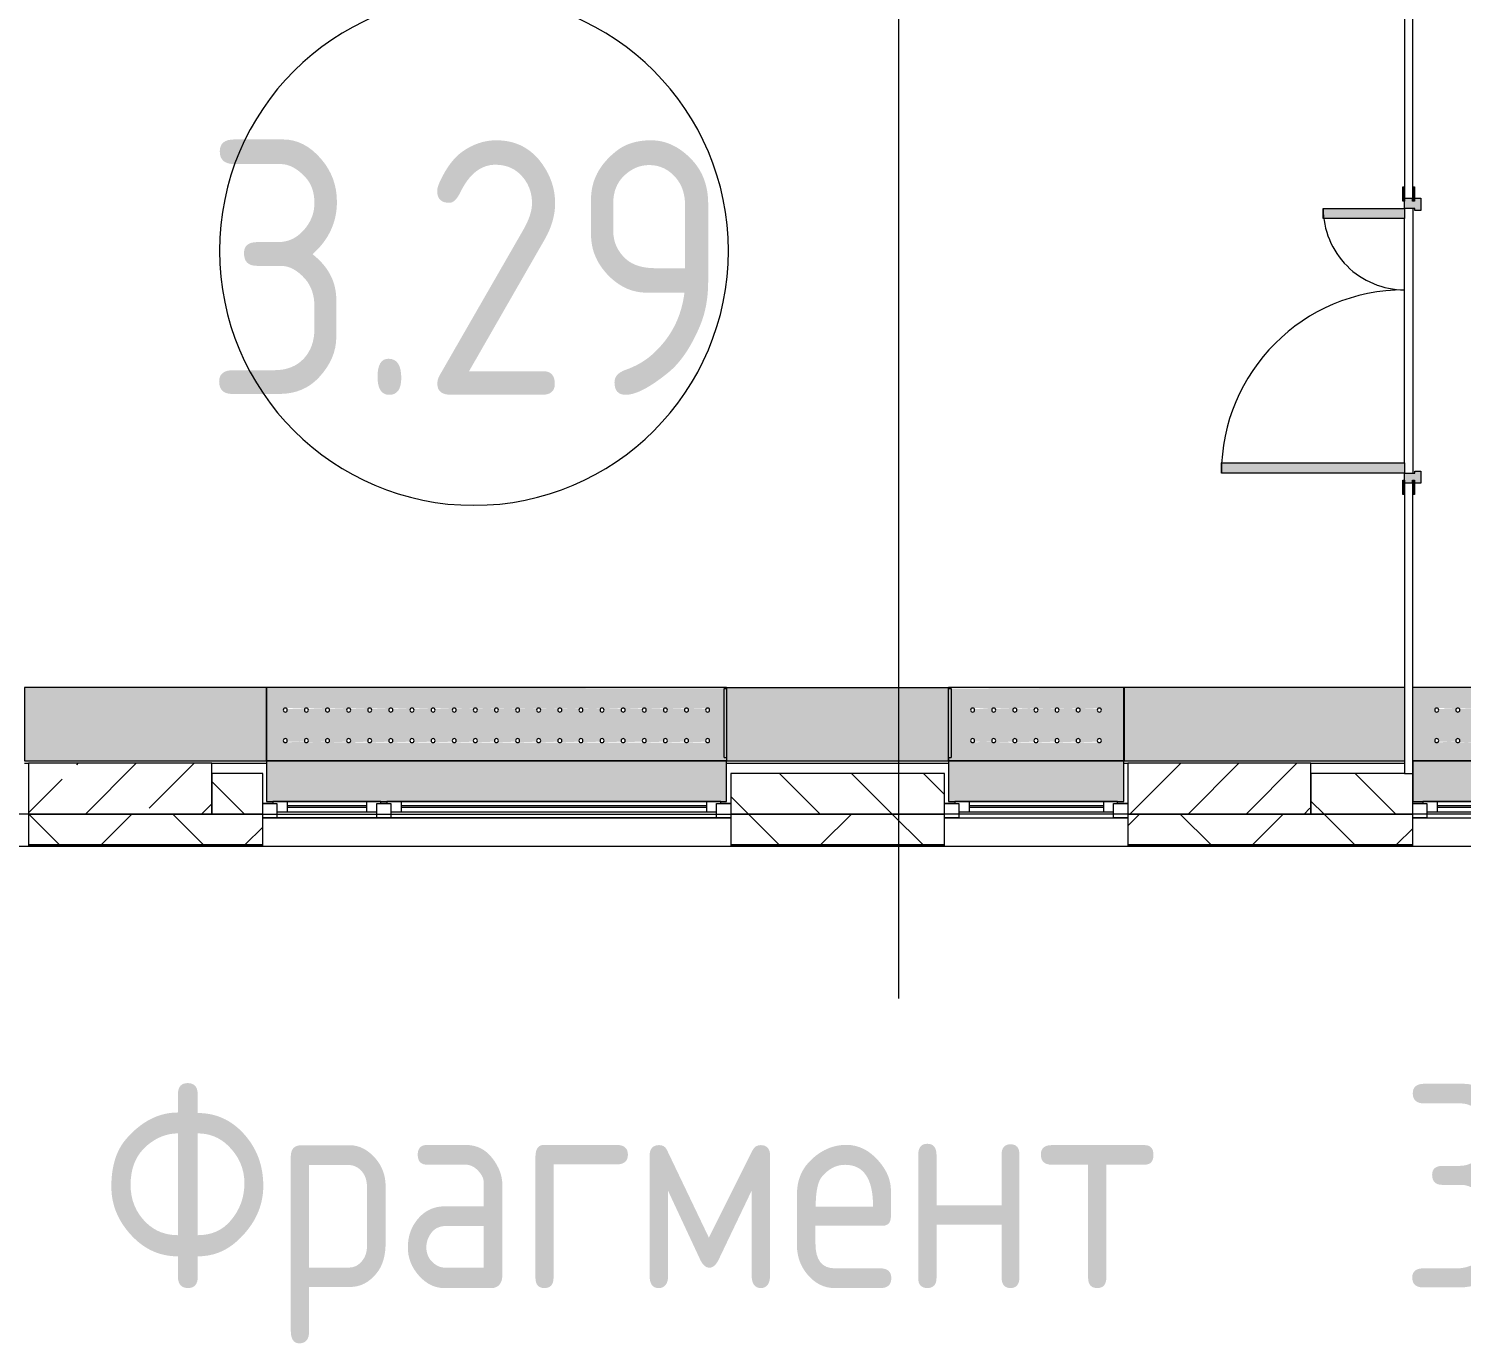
# Model space of a CAD drawing. Header units: millimetres. Extents: x 63482 to 319368, y -8553 to 29000.
# Drawn here: x 247319 to 254357, y -2699 to 3758 of the extents above; entities that cross this region are included whole.
import ezdxf

# ---------------------------------------------------------------- set-up
doc = ezdxf.new("R2010")
doc.units = ezdxf.units.MM
for name, color, linetype, lineweight in [('A-AREA-IDEN', 7, 'Continuous', 9), ('A-GLAZ-2', 7, 'Continuous', 5), ('A-WALL', 7, 'Continuous', 9), ('A-WALL-4', 7, 'Continuous', 5), ('I-WALL-2', 7, 'Continuous', 5), ('S-COLS', 7, 'Continuous', 5), ('Знаки', 7, 'Continuous', 5)]:
    doc.layers.add(name, color=color, linetype=linetype, lineweight=lineweight)
for name, color, linetype, lineweight, true_color in [('A-DOOR-3', 7, 'Continuous', 5, 0xaaaaaa), ('A-DOOR-4', 7, 'Continuous', 5, 0xe2e2e2), ('A-DOOR-FRAM-2', 7, 'Continuous', 5, 0xe2e2e2), ('A-DOOR-FRAM-3', 7, 'Continuous', 5, 0xaaaaaa), ('G-ANNO-TEXT-1', 7, 'Continuous', 9, 0x3c3c3c), ('I-WALL-3', 7, 'Continuous', 5, 0x2b586c), ('Знаки-2', 7, 'Continuous', 5, 0xd7cfbf)]:
    doc.layers.add(name, color=color, linetype=linetype, lineweight=lineweight, true_color=true_color)
doc.styles.add('GOST Common_3', font='GOST_Common.ttf', dxfattribs={"width": 0.9, "height": 1250})
doc.styles.add('GOST Common_4', font='GOST_Common.ttf', dxfattribs={"width": 0.9, "height": 1000})
pattern_1 = [(45, (134788.6, 0), (-285.1231, 285.1231), []), (45, (135073.7, 0), (-285.1231, 285.1231), [504.031, -100.806, 16.764, -84.042])]

# ---------------------------------------------------------------- blocks, each defined once
blk = doc.blocks.new('120_Окно_СКБ_2Ст_Фрамуга сверху - 120_Окно_СКБ_2Ст_2300х2500_h_ ДОО-19727959-Общий план 3 этажа с размещением фрагментов 3_1-3_8')
at = {"layer": 'A-GLAZ-2'}
for p, q in [((-1150, -127), (-1150, -57)), ((-1150, -57), (-1080, -57)), ((1150, -57), (-1150, -57)), ((-1080, -57), (-1080, -127)), ((-1080, -57), (1080, -57)), ((520, -127), (520, -57)), ((520, -57), (590, -57)), ((590, -57), (590, -127)), ((1080, -127), (1080, -57)), ((1080, -57), (1150, -57)), ((1150, -57), (1150, -127)), ((-1080, -127), (-1150, -127)), ((-1150, -127), (-1100, -127)), ((-1080, -127), (-1100, -127)), ((-1100, -127), (-1100, -137)), ((-1100, -137), (540, -137)), ((540, -137), (-1100, -137)), ((520, -87), (-1080, -87)), ((-1080, -87), (-1080, -127)), ((-1030, -137), (-1030, -87)), ((-1030, -107), (470, -107)), ((470, -117), (-1030, -117)), ((470, -137), (470, -87)), ((520, -127), (520, -87)), ((590, -127), (520, -127)), ((540, -127), (520, -127)), ((540, -127), (570, -127)), ((540, -127), (570, -127)), ((540, -137), (540, -127)), ((590, -127), (570, -127)), ((570, -127), (570, -137)), ((570, -137), (1100, -137)), ((1100, -137), (570, -137)), ((1080, -87), (590, -87)), ((590, -87), (590, -127)), ((640, -137), (640, -87)), ((640, -107), (1030, -107)), ((1030, -117), (640, -117)), ((1030, -137), (1030, -87)), ((1080, -127), (1080, -87)), ((1150, -127), (1080, -127)), ((1100, -127), (1080, -127)), ((1100, -127), (1150, -127)), ((1100, -137), (1100, -127))]:
    blk.add_line(p, q, dxfattribs=at)
blk = doc.blocks.new('120_Окно_СКБ_1Ст - 120_Окно_СКБ_1Ст 900х2500_h_ с форточкой-V93-Общий план 3 этажа с размещением фрагментов 3_1-3_8')
at = {"layer": 'A-GLAZ-2'}
for p, q in [((-450, -127), (-450, -57)), ((-450, -57), (-380, -57)), ((450, -57), (-450, -57)), ((-380, -57), (-380, -127)), ((380, -127), (380, -57)), ((380, -57), (450, -57)), ((450, -57), (450, -127)), ((-380, -127), (-450, -127)), ((-450, -127), (-400, -127)), ((-380, -127), (-400, -127)), ((-400, -127), (-400, -137)), ((-400, -137), (400, -137)), ((400, -137), (-400, -137)), ((380, -87), (-380, -87)), ((-380, -87), (-380, -127)), ((-330, -137), (-330, -87)), ((-330, -107), (330, -107)), ((330, -117), (-330, -117)), ((330, -137), (330, -87)), ((380, -127), (380, -87)), ((450, -127), (380, -127)), ((400, -127), (380, -127)), ((400, -127), (450, -127)), ((400, -137), (400, -127))]:
    blk.add_line(p, q, dxfattribs=at)
blk = doc.blocks.new('Зашивка радиатора_ с перфорацией М7_1 - Зашивка радиатора_ с перфорацией М7_1-V258-Общий план 3 этажа с размещением фрагментов 3_1-3_8')
at = {"layer": 'Знаки-2'}
blk.add_hatch(color=256, dxfattribs=at).paths.add_polyline_path([(1298.3, 380), (1298.3, 379.3), (-370, 379.3), (-370, 180), (1890, 180), (1890, 380), (1328.3, 380)])
h = blk.add_hatch(color=256, dxfattribs=at)
h.paths.add_polyline_path([(1042.7, 180), (-370, 180), (-364.6, 163.9), (-358, 163.9), (-362.6, -176.1), (1890, -179.9), (1890, 180), (1542.8, 180)])
h.paths.add_polyline_path([(1382.5, 90.4), (1806.2, 85.4), (1806.2, 75.4), (1797.5, 70.4), (1788.8, 75.4), (1788.8, 85.4), (1792.5, 89), (1702.4, 85.4), (1702.4, 75.4), (1693.7, 70.4), (1685.1, 75.4), (1685.1, 85.4), (1688.7, 89), (1598.7, 85.4), (1598.7, 75.4), (1590, 70.4), (1581.3, 75.4), (1581.3, 85.4), (1585, 89), (1494.9, 85.4), (1494.9, 75.4), (1486.2, 70.4), (1477.6, 75.4), (1477.6, 85.4), (1481.2, 89), (1391.2, 85.4), (1391.2, 75.4), (1382.5, 70.4), (1373.8, 75.4), (1373.8, 85.4), (1377.5, 89), (1287.4, 85.4), (1287.4, 75.4), (1278.7, 70.4), (1270.1, 75.4), (1270.1, 85.4), (1273.7, 89), (1183.7, 85.4), (1183.7, 75.4), (1175, 70.4), (1166.3, 75.4), (1166.3, 85.4), (1170, 89), (1079.9, 85.4), (1079.9, 75.4), (1071.2, 70.4), (1062.6, 75.4), (1062.6, 85.4), (1066.2, 89), (976.2, 85.4), (976.2, 75.4), (967.5, 70.4), (958.8, 75.4), (958.8, 85.4), (962.5, 89), (872.4, 85.4), (872.4, 75.4), (863.7, 70.4), (855.1, 75.4), (855.1, 85.4), (858.7, 89), (768.7, 85.4), (768.7, 75.4), (760, 70.4), (751.3, 75.4), (751.3, 85.4), (755, 89), (664.9, 85.4), (664.9, 75.4), (656.2, 70.4), (647.6, 75.4), (647.6, 85.4), (651.2, 89), (561.2, 85.4), (561.2, 75.4), (552.5, 70.4), (543.8, 75.4), (543.8, 85.4), (542.7, 89), (457.4, 85.4), (457.4, 75.4), (448.7, 70.4), (440.1, 75.4), (440.1, 85.4), (443.7, 89), (353.7, 85.4), (353.7, 75.4), (345, 70.4), (336.3, 75.4), (336.3, 85.4), (340, 89), (249.9, 85.4), (249.9, 75.4), (241.2, 70.4), (232.6, 75.4), (232.6, 85.4), (236.2, 89), (146.2, 85.4), (146.2, 75.4), (137.5, 70.4), (128.8, 75.4), (128.8, 85.4), (132.5, 89), (42.8, 84.4), (42.4, 75.4), (33.7, 70.4), (25.1, 75.4), (25.1, 85.4), (28.7, 89), (-61.3, 85.4), (-61.3, 75.4), (-70, 70.4), (-78.7, 75.4), (-78.7, 85.4), (-75, 89), (-165.1, 85.4), (-165.1, 75.4), (-173.8, 70.4), (-182.4, 75.4), (-182.4, 85.4), (-178.8, 89), (-268.8, 85.4), (-268.8, 75.4), (-277.5, 70.4), (-286.2, 75.4), (-286.2, 85.4), (-277.5, 90.4), (-274.9, 90), (1278.7, 90.4)])
h.paths.add_polyline_path([(-70, -59.6), (-61.3, -64.6), (-61.3, -74.6), (-65, -78.3), (25.1, -74.6), (25.1, -64.6), (33.7, -59.6), (42.8, -65.6), (42.4, -74.6), (42.8, -78.3), (128.8, -74.6), (128.8, -64.6), (137.5, -59.6), (146.2, -64.6), (146.2, -74.6), (142.5, -78.3), (232.6, -74.6), (232.6, -64.6), (241.2, -59.6), (249.9, -64.6), (249.9, -74.6), (246.2, -78.3), (336.3, -74.6), (336.3, -64.6), (345, -59.6), (353.7, -64.6), (353.7, -74.6), (350, -78.3), (440.1, -74.6), (440.1, -64.6), (448.7, -59.6), (457.4, -64.6), (457.4, -74.6), (453.7, -78.3), (543.8, -74.6), (543.8, -64.6), (552.5, -59.6), (561.2, -64.6), (561.2, -74.6), (557.5, -78.3), (647.6, -74.6), (647.6, -64.6), (656.2, -59.6), (664.9, -64.6), (664.9, -74.6), (661.2, -78.3), (751.3, -74.6), (751.3, -64.6), (760, -59.6), (768.7, -64.6), (768.7, -74.6), (765, -78.3), (855.1, -74.6), (855.1, -64.6), (863.7, -59.6), (872.4, -64.6), (872.4, -74.6), (868.7, -78.3), (958.8, -74.6), (958.8, -64.6), (967.5, -59.6), (976.2, -64.6), (976.2, -74.6), (972.5, -78.3), (1062.6, -74.6), (1062.6, -64.6), (1071.2, -59.6), (1079.9, -64.6), (1079.9, -74.6), (1076.2, -78.3), (1166.3, -74.6), (1166.3, -64.6), (1175, -59.6), (1183.7, -64.6), (1183.7, -74.6), (1180, -78.3), (1270.1, -74.6), (1270.1, -64.6), (1278.7, -59.6), (1287.4, -64.6), (1287.4, -74.6), (1283.7, -78.3), (1373.8, -74.6), (1373.8, -64.6), (1382.5, -59.6), (1391.2, -64.6), (1391.2, -74.6), (1387.5, -78.3), (1477.6, -74.6), (1477.6, -64.6), (1486.2, -59.6), (1494.9, -64.6), (1494.9, -74.6), (1491.2, -78.3), (1581.3, -74.6), (1581.3, -64.6), (1590, -59.6), (1598.7, -64.6), (1598.7, -74.6), (1595, -78.3), (1685.1, -74.6), (1685.1, -64.6), (1693.7, -59.6), (1702.4, -64.6), (1702.4, -74.6), (1698.7, -78.3), (1788.8, -74.6), (1788.8, -64.6), (1797.5, -59.6), (1806.2, -64.6), (1806.2, -74.6), (1797.5, -79.6), (1794.9, -79.3), (-286.2, -74.6), (-286.2, -64.6), (-277.5, -59.6), (-268.8, -64.6), (-268.8, -74.6), (-272.5, -78.3), (-182.4, -74.6), (-182.4, -64.6), (-173.8, -59.6), (-165.1, -64.6), (-165.1, -74.6), (-168.8, -78.3), (-78.7, -74.6), (-78.7, -64.6), (-72.6, -60)])
at = {"layer": 'Знаки'}
for p, q in [((-341.7, 380), (-370, 380)), ((-370, 380), (-370, 180.2)), ((1328.3, 380), (1298.3, 380)), ((1890, 380), (1858.3, 380)), ((1890, 180), (1890, 380)), ((-370, 180), (1890, 180)), ((1890, 180), (-370, 180)), ((1890, -179.9), (1890, 180)), ((-370, -179.9), (1890, -179.9))]:
    blk.add_line(p, q, dxfattribs=at)
for centre, start, end in [((-277.5, 80.4), 0, 180), ((-277.5, 80.4), 180, 360), ((-173.8, 80.4), 0, 180), ((-173.8, 80.4), 180, 0), ((-70, 80.4), 0, 180), ((-70, 80.4), 180, 0), ((33.7, 80.4), 0, 180), ((33.7, 80.4), 180, 360), ((137.5, 80.4), 0, 180), ((137.5, 80.4), 180, 0), ((241.2, 80.4), 0, 180), ((241.2, 80.4), 180, 0), ((345, 80.4), 0, 180), ((345, 80.4), 180, 0), ((448.7, 80.4), 0, 180), ((448.7, 80.4), 180, 0), ((552.5, 80.4), 0, 180), ((552.5, 80.4), 180, 360), ((656.2, 80.4), 0, 180), ((656.2, 80.4), 180, 0), ((760, 80.4), 0, 180), ((760, 80.4), 180, 0), ((863.7, 80.4), 0, 180), ((863.7, 80.4), 180, 0), ((967.5, 80.4), 0, 180), ((967.5, 80.4), 180, 0), ((1071.2, 80.4), 0, 180), ((1071.2, 80.4), 180, 0), ((1175, 80.4), 0, 180), ((1175, 80.4), 180, 0), ((1278.7, 80.4), 0, 180), ((1278.7, 80.4), 180, 0), ((1382.5, 80.4), 0, 180), ((1382.5, 80.4), 180, 0), ((1486.2, 80.4), 0, 180), ((1486.2, 80.4), 180, 360), ((1590, 80.4), 0, 180), ((1590, 80.4), 180, 0), ((1693.7, 80.4), 0, 180), ((1693.7, 80.4), 180, 360), ((1797.5, 80.4), 0, 180), ((1797.5, 80.4), 180, 0), ((-277.5, -69.6), 0, 180), ((-277.5, -69.6), 180, 0), ((-173.8, -69.6), 0, 180), ((-173.8, -69.6), 180, 0), ((-70, -69.6), 0, 180), ((-70, -69.6), 180, 0), ((33.7, -69.6), 0, 180), ((33.7, -69.6), 180, 0), ((137.5, -69.6), 0, 180), ((137.5, -69.6), 180, 0), ((241.2, -69.6), 0, 180), ((241.2, -69.6), 180, 0), ((345, -69.6), 0, 180), ((345, -69.6), 180, 0), ((448.7, -69.6), 0, 180), ((448.7, -69.6), 180, 0), ((552.5, -69.6), 0, 180), ((552.5, -69.6), 180, 0), ((656.2, -69.6), 0, 180), ((656.2, -69.6), 180, 0), ((760, -69.6), 0, 180), ((760, -69.6), 180, 0), ((863.7, -69.6), 0, 180), ((863.7, -69.6), 180, 0), ((967.5, -69.6), 0, 180), ((967.5, -69.6), 180, 0), ((1071.2, -69.6), 0, 180), ((1071.2, -69.6), 180, 0), ((1175, -69.6), 0, 180), ((1175, -69.6), 180, 0), ((1278.7, -69.6), 0, 180), ((1278.7, -69.6), 180, 0), ((1382.5, -69.6), 0, 180), ((1382.5, -69.6), 180, 0), ((1486.2, -69.6), 0, 180), ((1486.2, -69.6), 180, 0), ((1590, -69.6), 0, 180), ((1590, -69.6), 180, 0), ((1693.7, -69.6), 0, 180), ((1693.7, -69.6), 180, 0), ((1797.5, -69.6), 0, 180), ((1797.5, -69.6), 180, 0)]:
    blk.add_arc(centre, 10, start, end, dxfattribs=at)
blk = doc.blocks.new('Зашивка радиатора_ с перфорацией М1_1 - Зашивка радиатора_ с перфорацией М1_1-V259-Общий план 3 этажа с размещением фрагментов 3_1-3_8')
at = {"layer": 'Знаки-2'}
blk.add_hatch(color=256, dxfattribs=at).paths.add_polyline_path([(-400, 380), (-430, 379.4), (-430, 180), (430, 180), (430, 380), (-400, 379.4)])
h = blk.add_hatch(color=256, dxfattribs=at)
h.paths.add_polyline_path([(418, 180), (-430, 180), (-430, -179.9), (418, -174.3), (423.2, 164), (430.2, 164), (430.2, 180)])
h.paths.add_polyline_path([(104.7, 90.4), (320.9, 85.4), (320.9, 75.4), (312.2, 70.4), (303.6, 75.4), (303.6, 85.4), (307.2, 89), (217.2, 85.4), (217.2, 75.4), (208.5, 70.4), (199.8, 75.4), (199.8, 85.4), (203.5, 89), (113.4, 85.4), (113.4, 75.4), (104.7, 70.4), (96.1, 75.4), (96.1, 85.4), (99.7, 89), (9.7, 85.4), (9.7, 75.4), (1, 70.4), (-7.7, 75.4), (-7.7, 85.4), (-4, 89), (-94.1, 85.4), (-94.1, 75.4), (-102.8, 70.4), (-111.4, 75.4), (-111.4, 85.4), (-107.8, 89), (-197.8, 85.4), (-197.8, 75.4), (-206.5, 70.4), (-215.2, 75.4), (-215.2, 85.4), (-211.5, 89), (-301.6, 85.4), (-301.6, 75.4), (-310.3, 70.4), (-318.9, 75.4), (-318.9, 85.4), (-310.3, 90.4), (-307.7, 90), (1, 90.4)])
h.paths.add_polyline_path([(312.2, -59.6), (320.9, -64.6), (320.9, -74.6), (312.2, -79.6), (309.7, -79.3), (-318.9, -74.6), (-318.9, -64.6), (-310.3, -59.6), (-301.6, -64.6), (-301.6, -74.6), (-305.3, -78.3), (-215.2, -74.6), (-215.2, -64.6), (-206.5, -59.6), (-197.8, -64.6), (-197.8, -74.6), (-201.5, -78.3), (-111.4, -74.6), (-111.4, -64.6), (-102.8, -59.6), (-94.1, -64.6), (-94.1, -74.6), (-97.8, -78.3), (-7.7, -74.6), (-7.7, -64.6), (1, -59.6), (9.7, -64.6), (9.7, -74.6), (6, -78.3), (96.1, -74.6), (96.1, -64.6), (104.7, -59.6), (113.4, -64.6), (113.4, -74.6), (109.7, -78.3), (199.8, -74.6), (199.8, -64.6), (208.5, -59.6), (217.2, -64.6), (217.2, -74.6), (213.5, -78.3), (303.6, -74.6), (303.6, -64.6), (309.7, -60)])
at = {"layer": 'Знаки'}
for p, q in [((-400, 380), (-430, 380)), ((-430, 380), (-430, 180)), ((430, 380), (400, 380)), ((430, 180), (430, 380)), ((-430, 180), (430, 180)), ((430.2, 180), (-430, 180)), ((-430, 180), (-430, -179.9)), ((430.2, 164), (430.2, 180)), ((-430, -179.9), (430.2, -179.9))]:
    blk.add_line(p, q, dxfattribs=at)
for centre, start, end in [((-310.3, 80.4), 180, 0), ((-310.3, 80.4), 0, 180), ((-206.5, 80.4), 0, 180), ((-206.5, 80.4), 180, 360), ((-102.8, 80.4), 0, 180), ((-102.8, 80.4), 180, 0), ((1, 80.4), 0, 180), ((1, 80.4), 180, 0), ((104.7, 80.4), 0, 180), ((104.7, 80.4), 180, 360), ((208.5, 80.4), 0, 180), ((208.5, 80.4), 180, 0), ((312.2, 80.4), 0, 180), ((312.2, 80.4), 180, 0), ((-310.3, -69.6), 0, 180), ((-310.3, -69.6), 180, 0), ((-206.5, -69.6), 0, 180), ((-206.5, -69.6), 180, 0), ((-102.8, -69.6), 0, 180), ((-102.8, -69.6), 180, 0), ((1, -69.6), 0, 180), ((1, -69.6), 180, 0), ((104.7, -69.6), 0, 180), ((104.7, -69.6), 180, 0), ((208.5, -69.6), 0, 180), ((208.5, -69.6), 180, 0), ((312.2, -69.6), 0, 180), ((312.2, -69.6), 180, 0)]:
    blk.add_arc(centre, 10, start, end, dxfattribs=at)
blk = doc.blocks.new('Зашивка радиатора_ с перфорацией М1_1 - Зашивка радиатора_ с перфорацией М1_1-V261-Общий план 3 этажа с размещением фрагментов 3_1-3_8')
at = {"layer": 'Знаки-2'}
blk.add_hatch(color=256, dxfattribs=at).paths.add_polyline_path([(380.2, 380), (380.2, 379.3), (-430, 379.3), (-430, 180), (430, 180), (430, 380)])
h = blk.add_hatch(color=256, dxfattribs=at)
h.paths.add_polyline_path([(-285.1, 180), (-430, 180), (-430, -179.9), (430.2, -179.9), (430.2, 180), (214.9, 180)])
h.paths.add_polyline_path([(1, 90.4), (320.9, 85.4), (320.9, 75.4), (312.2, 70.4), (303.6, 75.4), (303.6, 85.4), (307.2, 89), (217.2, 85.4), (217.2, 75.4), (208.5, 70.4), (199.8, 75.4), (199.8, 85.4), (203.5, 89), (113.4, 85.4), (113.4, 75.4), (104.7, 70.4), (96.1, 75.4), (96.1, 85.4), (99.7, 89), (9.7, 85.4), (9.7, 75.4), (1, 70.4), (-7.7, 75.4), (-7.7, 85.4), (-4, 89), (-94.1, 85.4), (-94.1, 75.4), (-102.8, 70.4), (-111.4, 75.4), (-111.4, 85.4), (-107.8, 89), (-197.8, 85.4), (-197.8, 75.4), (-206.5, 70.4), (-215.2, 75.4), (-215.2, 85.4), (-211.5, 89), (-301.6, 85.4), (-301.6, 75.4), (-310.3, 70.4), (-318.9, 75.4), (-318.9, 85.4), (-310.3, 90.4), (-285.1, 90), (-102.8, 90.4)])
h.paths.add_polyline_path([(-206.5, -59.6), (-197.8, -64.6), (-197.8, -74.6), (-201.5, -78.3), (-111.4, -74.6), (-111.4, -64.6), (-102.8, -59.6), (-94.1, -64.6), (-94.1, -74.6), (-97.8, -78.3), (-7.7, -74.6), (-7.7, -64.6), (1, -59.6), (9.7, -64.6), (9.7, -74.6), (6, -78.3), (96.1, -74.6), (96.1, -64.6), (104.7, -59.6), (113.4, -64.6), (113.4, -74.6), (109.7, -78.3), (199.8, -74.6), (199.8, -64.6), (208.5, -59.6), (217.2, -64.6), (217.2, -74.6), (214.9, -78.3), (303.6, -74.6), (303.6, -64.6), (312.2, -59.6), (320.9, -64.6), (320.9, -74.6), (312.2, -79.6), (309.7, -79.3), (-318.9, -74.6), (-318.9, -64.6), (-310.3, -59.6), (-301.6, -64.6), (-301.6, -74.6), (-305.3, -78.3), (-215.2, -74.6), (-215.2, -64.6), (-209.1, -60)])
at = {"layer": 'Знаки'}
for p, q in [((-419.8, 380), (-430, 380)), ((-430, 380), (-430, 180)), ((430, 380), (380.2, 380)), ((430, 180), (430, 380)), ((-430, 180), (430, 180)), ((430.2, 180), (-430, 180)), ((-430, 180), (-430, -179.9)), ((-430, -179.9), (430.2, -179.9))]:
    blk.add_line(p, q, dxfattribs=at)
for centre, start, end in [((-310.3, 80.4), 180, 0), ((-310.3, 80.4), 0, 180), ((-206.5, 80.4), 0, 180), ((-206.5, 80.4), 180, 360), ((-102.8, 80.4), 0, 180), ((-102.8, 80.4), 180, 0), ((1, 80.4), 0, 180), ((1, 80.4), 180, 0), ((104.7, 80.4), 0, 180), ((104.7, 80.4), 180, 360), ((208.5, 80.4), 0, 180), ((208.5, 80.4), 180, 0), ((312.2, 80.4), 0, 180), ((312.2, 80.4), 180, 0), ((-310.3, -69.6), 0, 180), ((-310.3, -69.6), 180, 0), ((-206.5, -69.6), 0, 180), ((-206.5, -69.6), 180, 0), ((-102.8, -69.6), 0, 180), ((-102.8, -69.6), 180, 0), ((1, -69.6), 0, 180), ((1, -69.6), 180, 0), ((104.7, -69.6), 0, 180), ((104.7, -69.6), 180, 0), ((208.5, -69.6), 0, 180), ((208.5, -69.6), 180, 0), ((312.2, -69.6), 0, 180), ((312.2, -69.6), 180, 0)]:
    blk.add_arc(centre, 10, start, end, dxfattribs=at)
blk = doc.blocks.new('Зашивка без перфорации М3_2_1 - М3_2_2-31135864-Общий план 3 этажа с размещением фрагментов 3_1-3_8')
at = {"layer": 'Знаки-2'}
blk.add_hatch(color=256, dxfattribs=at).paths.add_polyline_path([(-178.3, 180), (-430, 180), (-430, -179.9), (760.2, -179.9), (760.2, 180), (321.7, 180)])
at = {"layer": 'Знаки'}
for p, q in [((760.2, 180), (-430, 180)), ((-430, 180), (-430, -179.9)), ((760.2, -179.9), (760.2, 180)), ((-430, -179.9), (760.2, -179.9))]:
    blk.add_line(p, q, dxfattribs=at)
blk = doc.blocks.new('Зашивка без перфорации М3 - М3_26-31190016-Общий план 3 этажа с размещением фрагментов 3_1-3_8')
at = {"layer": 'Знаки-2'}
blk.add_hatch(color=256, dxfattribs=at).paths.add_polyline_path([(-327.6, 180), (-430, 180), (-430, -179.9), (660.2, -179.9), (660.2, 180), (172.4, 180)])
at = {"layer": 'Знаки'}
for p, q in [((660.2, 180), (-430, 180)), ((-430, 180), (-430, -179.9)), ((660.2, -179.9), (660.2, 180)), ((-430, -179.9), (660.2, -179.9))]:
    blk.add_line(p, q, dxfattribs=at)
blk = doc.blocks.new('Зашивка_ опоясывающая панель - Зашивка_ опоясывающая панель-V274-Общий план 3 этажа с размещением фрагментов 3_1-3_8')
at = {"layer": 'Знаки-2'}
blk.add_hatch(color=256, dxfattribs=at).paths.add_polyline_path([(-430, -160), (-418, -160), (-418, 180), (-430, 180), (-430, -15.6)])
at = {"layer": 'Знаки'}
for p, q in [((-430, -160), (-430, 180)), ((-430, 180), (-418, 180)), ((-430, -160), (-418, -160))]:
    blk.add_line(p, q, dxfattribs=at)
blk = doc.blocks.new('Зашивка_ опоясывающая панель - Зашивка_ опоясывающая панель-V275-Общий план 3 этажа с размещением фрагментов 3_1-3_8')
at = {"layer": 'Знаки-2'}
blk.add_hatch(color=256, dxfattribs=at).paths.add_polyline_path([(-406, -160), (-406, 180), (-419.5, 180), (-419.5, -160)])
at = {"layer": 'Знаки'}
for p, q in [((-419.5, 180), (-406, 180)), ((-406, 180), (-406, -160)), ((-419.5, -160), (-406, -160))]:
    blk.add_line(p, q, dxfattribs=at)
blk = doc.blocks.new('110_Дверь_СКБ_2Ст - Д-5_п__в составе перегородки _не входит в спец__-32680317-Общий план 3 этажа с размещением фрагментов 3_1-3_8')
at = {"layer": 'A-DOOR-4'}
h = blk.add_hatch(color=256, dxfattribs=at)
h.paths.add_polyline_path([(712.5, 60), (652.5, 60), (652.5, 30), (662.5, 30), (662.5, -20), (712.5, -20)])
h.paths.add_polyline_path([(-627.5, 60), (-687.5, 60), (-687.5, -20), (-637.5, -20), (-637.5, 30), (-627.5, 30)])
for points in [[(-587.5, -420), (-587.5, -20), (-637.5, -20), (-637.5, -420)], [(662.5, -20), (612.5, -20), (612.5, -920), (662.5, -920)]]:
    blk.add_hatch(color=256, dxfattribs=at).paths.add_polyline_path(points)
at = {"layer": 'A-DOOR-FRAM-2'}
for points in [[(-672.5, 28), (-742.5, 28), (-742.5, 20), (-672.5, 20)], [(767.5, 28), (697.5, 28), (697.5, 20), (767.5, 20)], [(-672.5, -20), (-742.5, -20), (-742.5, -28), (-672.5, -28)], [(767.5, -20), (697.5, -20), (697.5, -28), (767.5, -28)]]:
    blk.add_hatch(color=256, dxfattribs=at).paths.add_polyline_path(points)
at = {"layer": 'A-DOOR-3'}
for p, q in [((-637.5, -20), (-587.5, -20)), ((-637.5, -420), (-637.5, -20)), ((-587.5, -20), (-587.5, -420)), ((612.5, -20), (662.5, -20)), ((612.5, -920), (612.5, -20)), ((662.5, -20), (662.5, -920)), ((-587.5, -420), (-637.5, -420)), ((662.5, -920), (612.5, -920))]:
    blk.add_line(p, q, dxfattribs=at)
for centre, radius, start, end in [((-637.5, -20), 400, 270, 0), ((662.5, -20), 900, 180, 270)]:
    blk.add_arc(centre, radius, start, end, dxfattribs=at)
at = {"layer": 'A-DOOR-FRAM-3'}
for p, q in [((-742.5, 28), (-672.5, 28)), ((-742.5, 20), (-742.5, 28)), ((-672.5, 20), (-742.5, 20)), ((-687.5, 60), (-627.5, 60)), ((-687.5, -20), (-687.5, 60)), ((-687.5, 20), (-672.5, 20)), ((-687.5, 19), (-687.5, 20)), ((-672.5, 19), (-687.5, 19)), ((-672.5, 28), (-672.5, 20)), ((-672.5, 20), (-672.5, 19)), ((-637.5, 30), (-637.5, -20)), ((-627.5, 30), (-637.5, 30)), ((-627.5, 60), (-627.5, 30)), ((652.5, 60), (712.5, 60)), ((652.5, 30), (652.5, 60)), ((662.5, 30), (652.5, 30)), ((662.5, -20), (662.5, 30)), ((697.5, 20), (697.5, 28)), ((697.5, 28), (767.5, 28)), ((697.5, 19), (697.5, 20)), ((697.5, 20), (712.5, 20)), ((767.5, 20), (697.5, 20)), ((712.5, 19), (697.5, 19)), ((712.5, 60), (712.5, -20)), ((712.5, 20), (712.5, 19)), ((767.5, 28), (767.5, 20)), ((-742.5, -20), (-672.5, -20)), ((-742.5, -28), (-742.5, -20)), ((-672.5, -28), (-742.5, -28)), ((-637.5, -20), (-687.5, -20)), ((-672.5, -20), (-672.5, -28)), ((712.5, -20), (662.5, -20)), ((697.5, -28), (697.5, -20)), ((697.5, -20), (767.5, -20)), ((767.5, -28), (697.5, -28)), ((767.5, -20), (767.5, -28))]:
    blk.add_line(p, q, dxfattribs=at)
blk = doc.blocks.new('Зашивка без перфорации М3_2_1 - М3_2_18-32617832-Общий план 3 этажа с размещением фрагментов 3_1-3_8')
at = {"layer": 'Знаки-2'}
blk.add_hatch(color=256, dxfattribs=at).paths.add_polyline_path([(316.4, 180), (-428.2, 180), (-428.2, -179.9), (950.2, -179.9), (950.2, 180), (816.4, 180)])
at = {"layer": 'Знаки'}
for p, q in [((950.2, 180), (-428.2, 180)), ((950.2, -179.9), (950.2, 180)), ((-428.2, -179.9), (950.2, -179.9))]:
    blk.add_line(p, q, dxfattribs=at)
blk = doc.blocks.new('Марка_Помещения - Номер-25198446-Общий план 3 этажа с размещением фрагментов 3_1-3_8')
at = {"layer": 'A-AREA-IDEN'}
for start, end in [(360, 180), (180, 360)]:
    blk.add_arc((0, 0), 2.5, start, end, dxfattribs=at)

msp = doc.modelspace()

# ---------------------------------------------------------------- hatches: boundary and pattern name
at = {"layer": 'A-WALL-4'}
h = msp.add_hatch(dxfattribs=at)
h.set_pattern_fill('FP_50', color=256, style=0, pattern_type=2)
h.set_pattern_definition([(135, (134788.6, 0), (-176.7767, -176.7767), [])])
h.paths.add_polyline_path([(256218.6, -100), (256218.6, 100), (255918.6, 100), (255918.6, -100)])
h.paths.add_polyline_path([(243718.6, -100), (244618.6, -100), (244618.6, 100), (243718.6, 100)])
h.paths.add_polyline_path([(254118.6, -100), (254118.6, 100), (253618.6, 100), (253618.6, -100), (253834, -100)])
h.paths.add_polyline_path([(245518.6, -100), (246418.6, -100), (246418.6, 100), (245518.6, 100)])
h.paths.add_polyline_path([(251334.1, -100), (251818.6, -100), (251818.6, 100), (250768.6, 100), (250768.6, -100), (250834.1, -100)])
h.paths.add_polyline_path([(248218.6, -100), (248468.6, -100), (248468.6, 100), (248218.6, 100)])
h.paths.add_polyline_path([(236518.6, -100), (236518.6, 100), (235618.6, 100), (235618.6, -100), (236334.6, -100)])
h.paths.add_polyline_path([(237418.6, -100), (237668.6, -100), (237668.6, 100), (237418.6, 100)])
h.paths.add_polyline_path([(232834.8, -100), (232918.6, -100), (232918.6, 100), (231868.6, 100), (231868.6, -100), (232334.8, -100)])
h.paths.add_polyline_path([(239968.6, -100), (241018.6, -100), (241018.6, 100), (239968.6, 100)])
h.paths.add_polyline_path([(229334.9, -100), (229568.6, -100), (229568.6, 100), (229318.6, 100), (229318.6, -100)])
h.paths.add_polyline_path([(226718.6, -100), (227518.6, -100), (227518.6, 100), (226718.6, 100)])
h = msp.add_hatch(dxfattribs=at)
h.set_pattern_fill('FP_52', color=256, style=0, pattern_type=2)
h.set_pattern_definition([(45, (134788.6, 0), (-353.5534, 353.5534), []), (135, (134788.6, 0), (-353.5534, -353.5534), [])])
h.paths.add_polyline_path([(259333.8, -250), (259868.6, -250), (259868.6, -100), (258518.6, -100), (258518.6, -250), (258833.8, -250)])
h.paths.add_polyline_path([(255333.9, -250), (256218.6, -250), (256218.6, -100), (255018.6, -100), (255018.6, -250)])
h.paths.add_polyline_path([(242334.4, -250), (242818.6, -250), (242818.6, -100), (241918.6, -100), (241918.6, -250)])
h.paths.add_polyline_path([(243834.4, -250), (244618.6, -250), (244618.6, -100), (243718.6, -100), (243718.6, -250)])
h.paths.add_polyline_path([(245518.6, -250), (246418.6, -250), (246418.6, -100), (245518.6, -100)])
h.paths.add_polyline_path([(254118.6, -250), (254118.6, -100), (252718.6, -100), (252718.6, -250), (253834, -250)])
h.paths.add_polyline_path([(247318.6, -250), (248468.6, -250), (248468.6, -100), (247318.6, -100)])
h.paths.add_polyline_path([(251334.1, -250), (251818.6, -250), (251818.6, -100), (250768.6, -100), (250768.6, -250), (250834.1, -250)])
h.paths.add_polyline_path([(237334.6, -250), (237668.6, -250), (237668.6, -100), (235618.6, -100), (235618.6, -250), (236518.6, -250)])
h.paths.add_polyline_path([(240834.4, -250), (241018.6, -250), (241018.6, -100), (239968.6, -100), (239968.6, -250), (240334.5, -250)])
h.paths.add_polyline_path([(228418.6, -250), (229568.6, -250), (229568.6, -100), (228418.6, -100)])
h.paths.add_polyline_path([(231868.6, -250), (232918.6, -250), (232918.6, -100), (231868.6, -100)])
h.paths.add_polyline_path([(233818.6, -250), (234718.6, -250), (234718.6, -100), (233818.6, -100)])
h.paths.add_polyline_path([(227518.6, -250), (227518.6, -100), (226718.6, -100), (226718.6, -250), (227335, -250)])
h.paths.add_polyline_path([(224335.1, -250), (225818.6, -250), (225818.6, -100), (223998.6, -100), (223998.6, -250)])
at = {"layer": 'S-COLS'}
h = msp.add_hatch(dxfattribs=at)
h.set_pattern_fill('FP_48', color=256, style=0, pattern_type=2)
h.set_pattern_definition(pattern_1)
h.paths.add_polyline_path([(248218.6, -100), (248218.6, 150), (247318.6, 150), (247318.6, -100), (247334.2, -100)])
h = msp.add_hatch(dxfattribs=at)
h.set_pattern_fill('FP_48', color=256, style=0, pattern_type=2)
h.set_pattern_definition(pattern_1)
h.paths.add_polyline_path([(253618.6, -100), (253618.6, 150), (252718.6, 150), (252718.6, -100), (253334, -100)])

# ---------------------------------------------------------------- linework, layer by layer
at = {"layer": 'A-WALL'}
for p, q in [((254078.6, 100), (254118.6, 100)), ((248218.6, -100), (248468.6, -100)), ((248468.6, -100), (248218.6, -100)), ((250768.6, -100), (251818.6, -100)), ((251818.6, -100), (250768.6, -100)), ((253618.6, -100), (254118.6, -100)), ((254118.6, -100), (253618.6, -100)), ((247318.6, -250), (248468.6, -250)), ((247318.6, -253), (248468.6, -253)), ((250768.6, -250), (251818.6, -250)), ((250768.6, -253), (251818.6, -253)), ((252718.6, -250), (254118.6, -250)), ((252718.6, -253), (254118.6, -253))]:
    msp.add_line(p, q, dxfattribs=at)
at = {"layer": 'A-WALL-4'}
for p, q in [((248468.6, 100), (248218.6, 100)), ((248218.6, 100), (248218.6, -100)), ((248468.6, -258), (248468.6, 100)), ((251818.6, 100), (250768.6, 100)), ((250768.6, 100), (250768.6, -258)), ((251818.6, -258), (251818.6, 100)), ((254078.6, 100), (253618.6, 100)), ((253618.6, 100), (253618.6, -100)), ((254118.6, -258), (254118.6, 100)), ((248218.6, -100), (247318.6, -100)), ((247318.6, -100), (247318.6, -258)), ((248468.6, -100), (250768.6, -100)), ((253618.6, -100), (252718.6, -100)), ((252718.6, -100), (252718.6, -258)), ((244618.6, -258), (260026.6, -258))]:
    msp.add_line(p, q, dxfattribs=at)
at = {"layer": 'G-ANNO-TEXT-1'}
msp.add_line((251592.7, 6545.5), (251592.7, -1005.5), dxfattribs=at)
at = {"layer": 'I-WALL-2'}
for p, q in [((254078.6, 5180), (254078.6, 2980)), ((254078.6, 1625), (254078.6, 2825)), ((254118.6, 2875), (254118.6, 1575)), ((254078.6, 1470), (254078.6, 100)), ((254118.6, 100), (254118.6, 1470)), ((247297.6, 150), (247318.6, 150)), ((248218.6, 150), (248486.9, 150)), ((250746.9, 150), (251834.1, 150)), ((252698.6, 150), (252718.6, 150)), ((253618.6, 150), (254078.6, 150)), ((247318.6, -100), (246418.6, -100)), ((252718.6, -100), (251818.6, -100)), ((255018.6, -100), (254118.6, -100))]:
    msp.add_line(p, q, dxfattribs=at)
at = {"layer": 'I-WALL-3'}
msp.add_line((254118.6, 2980), (254118.6, 10400), dxfattribs=at)
at = {"layer": 'S-COLS'}
for p, q in [((248218.6, 150), (247318.6, 150)), ((247318.6, 150), (247318.6, -100)), ((248218.6, 100), (248218.6, 150)), ((253618.6, 150), (252718.6, 150)), ((252718.6, 150), (252718.6, -100)), ((253618.6, 100), (253618.6, 150)), ((248218.6, -100), (248218.6, 100)), ((253618.6, -100), (253618.6, 100)), ((247318.6, -100), (248218.6, -100)), ((252718.6, -100), (253618.6, -100))]:
    msp.add_line(p, q, dxfattribs=at)

# ---------------------------------------------------------------- block references
at = {"layer": 'A-AREA-IDEN', "xscale": 499.9999999999995, "yscale": 499.9999999999995, "zscale": 499.9999999999995}
msp.add_blockref('Марка_Помещения - Номер-25198446-Общий план 3 этажа с размещением фрагментов 3_1-3_8', (249506.5, 2666.5), dxfattribs=at)
at = {"layer": 'A-DOOR-3', "rotation": 270}
msp.add_blockref('110_Дверь_СКБ_2Ст - Д-5_п__в составе перегородки _не входит в спец__-32680317-Общий план 3 этажа с размещением фрагментов 3_1-3_8', (254098.6, 2237.5), dxfattribs=at)
at = {"layer": 'A-GLAZ-2', "rotation": 180}
for name, p in [('120_Окно_СКБ_2Ст_Фрамуга сверху - 120_Окно_СКБ_2Ст_2300х2500_h_ ДОО-19727959-Общий план 3 этажа с размещением фрагментов 3_1-3_8', (249618.6, -175)), ('120_Окно_СКБ_1Ст - 120_Окно_СКБ_1Ст 900х2500_h_ с форточкой-V93-Общий план 3 этажа с размещением фрагментов 3_1-3_8', (252268.6, -175)), ('120_Окно_СКБ_1Ст - 120_Окно_СКБ_1Ст 900х2500_h_ с форточкой-V93-Общий план 3 этажа с размещением фрагментов 3_1-3_8', (254568.6, -175))]:
    msp.add_blockref(name, p, dxfattribs=at)
at = {"layer": 'Знаки', "rotation": 180}
for name, p in [('Зашивка без перфорации М3_2_1 - М3_2_2-31135864-Общий план 3 этажа с размещением фрагментов 3_1-3_8', (248057.8, 341.4)), ('Зашивка радиатора_ с перфорацией М7_1 - Зашивка радиатора_ с перфорацией М7_1-V258-Общий план 3 этажа с размещением фрагментов 3_1-3_8', (250376.9, 341.3)), ('Зашивка без перфорации М3 - М3_26-31190016-Общий план 3 этажа с размещением фрагментов 3_1-3_8', (251407.1, 341.1)), ('Зашивка радиатора_ с перфорацией М1_1 - Зашивка радиатора_ с перфорацией М1_1-V259-Общий план 3 этажа с размещением фрагментов 3_1-3_8', (252268.6, 341.4)), ('Зашивка без перфорации М3_2_1 - М3_2_18-32617832-Общий план 3 этажа с размещением фрагментов 3_1-3_8', (253650.4, 341.4)), ('Зашивка радиатора_ с перфорацией М1_1 - Зашивка радиатора_ с перфорацией М1_1-V261-Общий план 3 этажа с размещением фрагментов 3_1-3_8', (254548.8, 341.3))]:
    msp.add_blockref(name, p, dxfattribs=at)
at = {"layer": 'Знаки'}
for name, p in [('Зашивка_ опоясывающая панель - Зашивка_ опоясывающая панель-V274-Общий план 3 этажа с размещением фрагментов 3_1-3_8', (251164.9, 337.4)), ('Зашивка_ опоясывающая панель - Зашивка_ опоясывающая панель-V275-Общий план 3 этажа с размещением фрагментов 3_1-3_8', (252256.6, 337.4))]:
    msp.add_blockref(name, p, dxfattribs=at)

# ---------------------------------------------------------------- texts
at = {"layer": 'A-AREA-IDEN', "insert": (248177.8, 3209.3), "char_height": 1250, "width": 3318.986, "attachment_point": 1, "style": 'GOST Common_3'}
msp.add_mtext('3.29', dxfattribs=at)
at = {"layer": 'G-ANNO-TEXT-1', "char_height": 1000, "attachment_point": 1, "style": 'GOST Common_4'}
for s, insert, width in [('Фрагмент', (247674.5, -1427.6), 7070.884), (' 3.3', (253508.6, -1427.6), 2236.708)]:
    msp.add_mtext(s, dxfattribs=dict(at, insert=insert, width=width))

doc.saveas('drawing.dxf')
